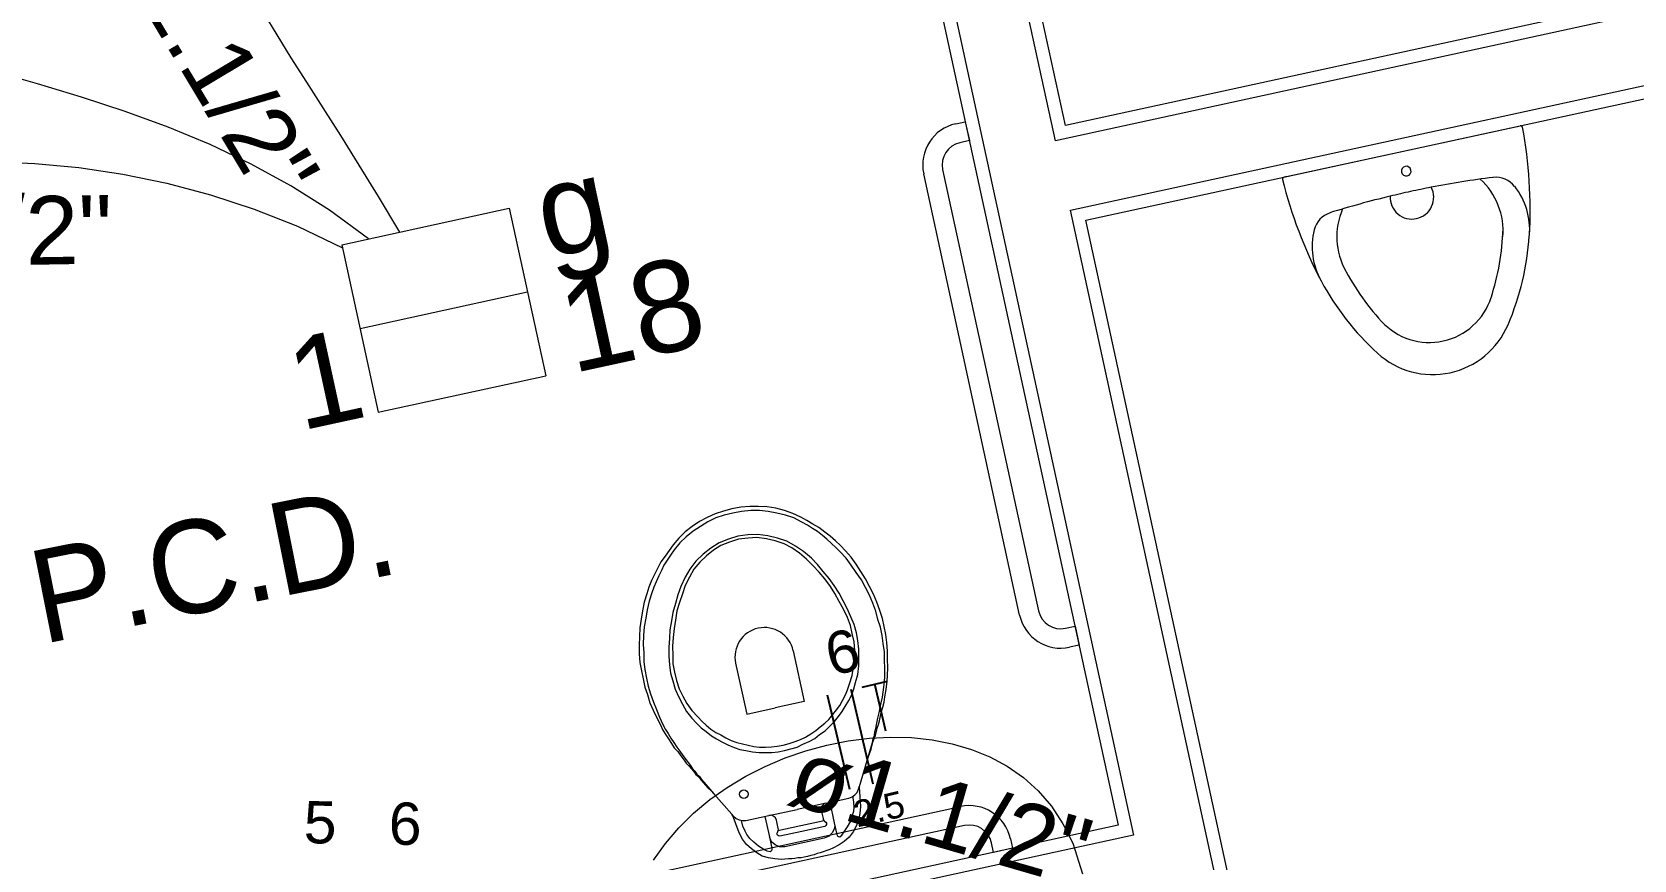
# Model space of a CAD drawing. Header units: millimetres. Extents: x -395 to 1008, y 9 to 692.
# Drawn here: x -34.856 to -32.379, y 50.314 to 51.595 of the extents above; entities that cross this region are included whole.
import ezdxf

# ---------------------------------------------------------------- set-up
doc = ezdxf.new("R2010")
doc.units = ezdxf.units.MM
doc.header["$LTSCALE"] = 0.1
doc.header["$MEASUREMENT"] = 0
for name, color, linetype, lineweight in [('.10 ultra fina', 240, 'Continuous', 5), ('.15', 150, 'Continuous', 15), ('.20', 130, 'Continuous', 5), ('.25', 70, 'Continuous', 5), ('.30', 50, 'Continuous', 5), ('.40 Interno parede', 27, 'Continuous', 5)]:
    doc.layers.add(name, color=color, linetype=linetype, lineweight=lineweight)
doc.styles.add('Arial', font='arial.ttf')
doc.styles.add('MicrosoftHimalaya', font='himalaya.ttf')

# ---------------------------------------------------------------- blocks, each defined once
blk = doc.blocks.new('eeetet')
at = {"layer": '.10 ultra fina', "color": 240, "lineweight": 5}
for p, q in [((659.9417, 111.5371), (659.7133, 112.5875)), ((659.9264, 111.5133), (659.698, 112.5637)), ((659.6139, 112.4329), (660.0473, 110.4394)), ((659.5986, 112.4091), (660.0236, 110.4547)), ((662.9221, 112.1851), (659.9417, 111.5371)), ((662.9263, 112.1656), (659.9264, 111.5133)), ((659.9498, 111.4058), (662.9497, 112.0581)), ((659.9736, 111.3905), (662.9539, 112.0385)), ((659.7723, 111.5396), (659.787, 111.5428)), ((659.787, 111.5428), (659.7933, 111.5135)), ((660.2838, 111.4579), (660.6405, 111.5355)), ((660.641, 111.5356), (660.6449, 111.5365)), ((659.7933, 111.5135), (659.7787, 111.5103)), ((659.871, 110.7797), (659.7226, 111.4623)), ((659.7519, 111.4687), (659.9003, 110.7861)), ((660.2838, 111.4579), (660.2799, 111.4571)), ((660.1782, 110.3553), (659.9498, 111.4058)), ((660.202, 110.34), (659.9736, 111.3905)), ((659.3879, 110.9305), (659.376, 110.9244)), ((659.4, 110.9362), (659.3879, 110.9305)), ((659.4014, 110.9299), (659.3888, 110.9241)), ((659.4129, 110.9406), (659.4, 110.9362)), ((659.4143, 110.9342), (659.4014, 110.9299)), ((659.426, 110.9439), (659.4129, 110.9406)), ((659.4273, 110.9376), (659.4143, 110.9342)), ((659.4398, 110.9464), (659.426, 110.9439)), ((659.4411, 110.9401), (659.4273, 110.9376)), ((659.4538, 110.9479), (659.4398, 110.9464)), ((659.4551, 110.9416), (659.4411, 110.9401)), ((659.4671, 110.9478), (659.4538, 110.9479)), ((659.4685, 110.9414), (659.4551, 110.9416)), ((659.4805, 110.9471), (659.4671, 110.9478)), ((659.4821, 110.9398), (659.4685, 110.9414)), ((659.4938, 110.9449), (659.4805, 110.9471)), ((659.4954, 110.9375), (659.4821, 110.9398)), ((659.5073, 110.9417), (659.4938, 110.9449)), ((659.5089, 110.9343), (659.4954, 110.9375)), ((659.5201, 110.9368), (659.5073, 110.9417)), ((659.5216, 110.9299), (659.5089, 110.9343)), ((659.5326, 110.9313), (659.5201, 110.9368)), ((659.5343, 110.9235), (659.5216, 110.9299)), ((659.5419, 110.9262), (659.5326, 110.9313)), ((659.3539, 110.9083), (659.3442, 110.8985)), ((659.3648, 110.9168), (659.3539, 110.9083)), ((659.3659, 110.9094), (659.3555, 110.901)), ((659.376, 110.9244), (659.3648, 110.9168)), ((659.3776, 110.917), (659.3659, 110.9094)), ((659.3888, 110.9241), (659.3776, 110.917)), ((659.4506, 110.9037), (659.4351, 110.9019)), ((659.4662, 110.9046), (659.4506, 110.9037)), ((659.4816, 110.9023), (659.4662, 110.9046)), ((659.543, 110.9187), (659.5343, 110.9235)), ((659.5513, 110.9205), (659.5419, 110.9262)), ((659.5507, 110.9137), (659.543, 110.9187)), ((659.5585, 110.9088), (659.5507, 110.9137)), ((659.5606, 110.9154), (659.5513, 110.9205)), ((659.5659, 110.9027), (659.5585, 110.9088)), ((659.5698, 110.9082), (659.5606, 110.9154)), ((659.5728, 110.897), (659.5659, 110.9027)), ((659.5779, 110.9017), (659.5698, 110.9082)), ((659.3289, 110.8798), (659.3226, 110.8708)), ((659.3352, 110.8884), (659.3289, 110.8798)), ((659.3369, 110.8806), (659.3309, 110.8726)), ((659.3442, 110.8985), (659.3352, 110.8884)), ((659.3457, 110.8917), (659.3369, 110.8806)), ((659.3555, 110.901), (659.3457, 110.8917)), ((659.3936, 110.8832), (659.3818, 110.8739)), ((659.3974, 110.8799), (659.3865, 110.8714)), ((659.4061, 110.8915), (659.3936, 110.8832)), ((659.4091, 110.8875), (659.3974, 110.8799)), ((659.4208, 110.8973), (659.4061, 110.8915)), ((659.4223, 110.8925), (659.4091, 110.8875)), ((659.4351, 110.9019), (659.4208, 110.8973)), ((659.4362, 110.897), (659.4223, 110.8925)), ((659.4511, 110.8987), (659.4362, 110.897)), ((659.4648, 110.8997), (659.4511, 110.8987)), ((659.4795, 110.8977), (659.4648, 110.8997)), ((659.493, 110.8945), (659.4795, 110.8977)), ((659.4966, 110.8989), (659.4816, 110.9023)), ((659.5068, 110.8899), (659.493, 110.8945)), ((659.511, 110.8939), (659.4966, 110.8989)), ((659.5189, 110.8838), (659.5068, 110.8899)), ((659.5244, 110.8865), (659.511, 110.8939)), ((659.5304, 110.8755), (659.5189, 110.8838)), ((659.537, 110.878), (659.5244, 110.8865)), ((659.5489, 110.8678), (659.537, 110.878)), ((659.5803, 110.8905), (659.5728, 110.897)), ((659.5861, 110.8948), (659.5779, 110.9017)), ((659.5868, 110.8842), (659.5803, 110.8905)), ((659.5938, 110.8873), (659.5861, 110.8948)), ((659.5934, 110.8775), (659.5868, 110.8842)), ((659.6017, 110.8793), (659.5938, 110.8873)), ((659.6105, 110.8694), (659.6017, 110.8793)), ((659.3163, 110.8623), (659.3109, 110.8519)), ((659.3226, 110.8708), (659.3163, 110.8623)), ((659.321, 110.8571), (659.3172, 110.8486)), ((659.326, 110.8649), (659.321, 110.8571)), ((659.3309, 110.8726), (659.326, 110.8649)), ((659.3703, 110.8633), (659.3612, 110.851)), ((659.3763, 110.8615), (659.3674, 110.8509)), ((659.3818, 110.8739), (659.3703, 110.8633)), ((659.3865, 110.8714), (659.3763, 110.8615)), ((659.5416, 110.8662), (659.5304, 110.8755)), ((659.5514, 110.8566), (659.5416, 110.8662)), ((659.5582, 110.8581), (659.5489, 110.8678)), ((659.5608, 110.8463), (659.5514, 110.8566)), ((659.5672, 110.8472), (659.5582, 110.8581)), ((659.6027, 110.8677), (659.5934, 110.8775)), ((659.6107, 110.8567), (659.6027, 110.8677)), ((659.618, 110.8583), (659.6105, 110.8694)), ((659.6183, 110.8455), (659.6107, 110.8567)), ((659.6256, 110.8471), (659.618, 110.8583)), ((659.3017, 110.833), (659.2977, 110.8229)), ((659.3062, 110.8427), (659.3017, 110.833)), ((659.3087, 110.8314), (659.3054, 110.823)), ((659.3109, 110.8519), (659.3062, 110.8427)), ((659.3129, 110.8405), (659.3087, 110.8314)), ((659.3172, 110.8486), (659.3129, 110.8405)), ((659.3538, 110.8382), (659.3472, 110.8239)), ((659.3612, 110.851), (659.3538, 110.8382)), ((659.3604, 110.8386), (659.354, 110.8254)), ((659.3674, 110.8509), (659.3604, 110.8386)), ((659.5697, 110.836), (659.5608, 110.8463)), ((659.5762, 110.8364), (659.5672, 110.8472)), ((659.5784, 110.8241), (659.5697, 110.836)), ((659.5843, 110.8254), (659.5762, 110.8364)), ((659.6263, 110.8345), (659.6183, 110.8455)), ((659.6326, 110.8359), (659.6256, 110.8471)), ((659.6325, 110.8225), (659.6263, 110.8345)), ((659.6388, 110.8239), (659.6326, 110.8359)), ((659.2944, 110.8125), (659.2905, 110.7998)), ((659.2977, 110.8229), (659.2944, 110.8125)), ((659.3022, 110.8142), (659.2983, 110.8015)), ((659.3054, 110.823), (659.3022, 110.8142)), ((659.3423, 110.8111), (659.3386, 110.7975)), ((659.3472, 110.8239), (659.3423, 110.8111)), ((659.3496, 110.8127), (659.3448, 110.7994)), ((659.354, 110.8254), (659.3496, 110.8127)), ((659.5854, 110.8133), (659.5784, 110.8241)), ((659.5919, 110.8137), (659.5843, 110.8254)), ((659.5921, 110.801), (659.5854, 110.8133)), ((659.5981, 110.8018), (659.5919, 110.8137)), ((659.6387, 110.8106), (659.6325, 110.8225)), ((659.6439, 110.7984), (659.6387, 110.8106)), ((659.645, 110.812), (659.6388, 110.8239)), ((659.6502, 110.7998), (659.645, 110.812)), ((659.2878, 110.7865), (659.2855, 110.7732)), ((659.2905, 110.7998), (659.2878, 110.7865)), ((659.2951, 110.7881), (659.2929, 110.7748)), ((659.2983, 110.8015), (659.2951, 110.7881)), ((659.3349, 110.7839), (659.3327, 110.7706)), ((659.3386, 110.7975), (659.3349, 110.7839)), ((659.341, 110.7863), (659.339, 110.772)), ((659.3448, 110.7994), (659.341, 110.7863)), ((659.5988, 110.7891), (659.5921, 110.801)), ((659.6043, 110.7898), (659.5981, 110.8018)), ((659.6047, 110.7761), (659.5988, 110.7891)), ((659.6101, 110.7772), (659.6043, 110.7898)), ((659.6487, 110.7856), (659.6439, 110.7984)), ((659.6519, 110.773), (659.6487, 110.7856)), ((659.655, 110.787), (659.6502, 110.7998)), ((659.6588, 110.7745), (659.655, 110.787)), ((659.2838, 110.76), (659.2831, 110.7466)), ((659.2855, 110.7732), (659.2838, 110.76)), ((659.2906, 110.7615), (659.2895, 110.748)), ((659.2929, 110.7748), (659.2906, 110.7615)), ((659.33, 110.7568), (659.3294, 110.7433)), ((659.3327, 110.7706), (659.33, 110.7568)), ((659.3367, 110.7592), (659.3351, 110.7451)), ((659.339, 110.772), (659.3367, 110.7592)), ((659.6094, 110.7638), (659.6047, 110.7761)), ((659.6122, 110.7511), (659.6094, 110.7638)), ((659.6153, 110.7651), (659.6101, 110.7772)), ((659.6185, 110.7525), (659.6153, 110.7651)), ((659.6556, 110.761), (659.6519, 110.773)), ((659.6583, 110.7483), (659.6556, 110.761)), ((659.6614, 110.7623), (659.6588, 110.7745)), ((659.6642, 110.7496), (659.6614, 110.7623)), ((659.942, 110.7593), (659.9566, 110.7625)), ((659.9566, 110.7625), (659.963, 110.7332)), ((659.2831, 110.7466), (659.2825, 110.7331)), ((659.2825, 110.7331), (659.2828, 110.7199)), ((659.2895, 110.748), (659.2888, 110.7345)), ((659.2888, 110.7345), (659.2896, 110.7214)), ((659.3294, 110.7433), (659.3287, 110.7299)), ((659.3287, 110.7299), (659.3287, 110.716)), ((659.3351, 110.7451), (659.334, 110.7315)), ((659.334, 110.7315), (659.3345, 110.7173)), ((659.615, 110.7384), (659.6122, 110.7511)), ((659.6159, 110.7248), (659.615, 110.7384)), ((659.6207, 110.7402), (659.6185, 110.7525)), ((659.6225, 110.7272), (659.6207, 110.7402)), ((659.66, 110.7359), (659.6583, 110.7483)), ((659.6618, 110.723), (659.66, 110.7359)), ((659.6654, 110.7371), (659.6642, 110.7496)), ((659.6667, 110.7241), (659.6654, 110.7371)), ((659.963, 110.7332), (659.9483, 110.73)), ((659.2828, 110.7199), (659.2837, 110.7063)), ((659.2837, 110.7063), (659.286, 110.6935)), ((659.2896, 110.7214), (659.2901, 110.7077)), ((659.2901, 110.7077), (659.2916, 110.6957)), ((659.3287, 110.716), (659.3295, 110.7029)), ((659.3345, 110.7173), (659.3348, 110.7041)), ((659.4318, 110.7052), (659.4489, 110.6266)), ((659.5207, 110.7246), (659.5378, 110.6459)), ((659.6142, 110.6993), (659.6156, 110.7119)), ((659.6156, 110.7119), (659.6159, 110.7248)), ((659.6224, 110.7134), (659.6225, 110.7272)), ((659.6225, 110.7011), (659.6224, 110.7134)), ((659.662, 110.7102), (659.6618, 110.723)), ((659.6627, 110.6976), (659.662, 110.7102)), ((659.6669, 110.7113), (659.6667, 110.7241)), ((659.6671, 110.6986), (659.6669, 110.7113)), ((659.286, 110.6935), (659.2886, 110.6812)), ((659.2886, 110.6812), (659.2914, 110.6685)), ((659.2916, 110.6957), (659.294, 110.6824)), ((659.294, 110.6824), (659.2968, 110.6697)), ((659.3295, 110.7029), (659.3313, 110.69)), ((659.3313, 110.69), (659.3349, 110.678)), ((659.3348, 110.7041), (659.3371, 110.6913)), ((659.3371, 110.6913), (659.3404, 110.6787)), ((659.6081, 110.6734), (659.612, 110.6861)), ((659.612, 110.6861), (659.6142, 110.6993)), ((659.6174, 110.6755), (659.6208, 110.688)), ((659.6208, 110.688), (659.6225, 110.7011)), ((659.6622, 110.6765), (659.6623, 110.6852)), ((659.6623, 110.6852), (659.6627, 110.6976)), ((659.6661, 110.6774), (659.6667, 110.6862)), ((659.6667, 110.6862), (659.6671, 110.6986)), ((659.2914, 110.6685), (659.2955, 110.6567)), ((659.2955, 110.6567), (659.2993, 110.6442)), ((659.2968, 110.6697), (659.3004, 110.6577)), ((659.3004, 110.6577), (659.3046, 110.6453)), ((659.3349, 110.678), (659.3381, 110.6654)), ((659.3381, 110.6654), (659.3439, 110.6529)), ((659.3404, 110.6787), (659.3447, 110.6658)), ((659.3447, 110.6658), (659.3503, 110.6542)), ((659.5973, 110.6476), (659.6016, 110.6562)), ((659.6016, 110.6562), (659.605, 110.6641)), ((659.605, 110.6641), (659.6081, 110.6734)), ((659.6066, 110.6475), (659.6113, 110.6562)), ((659.6113, 110.6562), (659.6144, 110.6656)), ((659.6144, 110.6656), (659.6174, 110.6755)), ((659.6591, 110.6528), (659.66, 110.6607)), ((659.66, 110.6607), (659.6609, 110.6681)), ((659.6609, 110.6681), (659.6622, 110.6765)), ((659.6627, 110.6531), (659.6639, 110.6615)), ((659.6639, 110.6615), (659.6653, 110.669)), ((659.6653, 110.669), (659.6661, 110.6774)), ((659.2993, 110.6442), (659.3044, 110.6325)), ((659.3044, 110.6325), (659.31, 110.6209)), ((659.3046, 110.6453), (659.3092, 110.6335)), ((659.3092, 110.6335), (659.3139, 110.6217)), ((659.3439, 110.6529), (659.3494, 110.6418)), ((659.3494, 110.6418), (659.356, 110.6304)), ((659.3503, 110.6542), (659.3563, 110.6432)), ((659.356, 110.6304), (659.3643, 110.6204)), ((659.3563, 110.6432), (659.3643, 110.6322)), ((659.3643, 110.6322), (659.3731, 110.6223)), ((659.4489, 110.6266), (659.4929, 110.6361)), ((659.5378, 110.6459), (659.4929, 110.6361)), ((659.5821, 110.6258), (659.5877, 110.6332)), ((659.5877, 110.6332), (659.5929, 110.6399)), ((659.591, 110.6227), (659.5965, 110.6305)), ((659.5929, 110.6399), (659.5973, 110.6476)), ((659.5965, 110.6305), (659.6014, 110.6382)), ((659.6014, 110.6382), (659.6066, 110.6475)), ((659.6537, 110.6286), (659.6555, 110.6367)), ((659.6555, 110.6367), (659.6569, 110.6442)), ((659.6569, 110.6442), (659.6591, 110.6528)), ((659.6571, 110.6293), (659.6594, 110.6375)), ((659.6594, 110.6375), (659.6613, 110.6451)), ((659.6613, 110.6451), (659.6627, 110.6531)), ((659.31, 110.6209), (659.3154, 110.6098)), ((659.3139, 110.6217), (659.3193, 110.6107)), ((659.3154, 110.6098), (659.3192, 110.6019)), ((659.3193, 110.6107), (659.3236, 110.6029)), ((659.3643, 110.6204), (659.3711, 110.6127)), ((659.3711, 110.6127), (659.3783, 110.6056)), ((659.3731, 110.6223), (659.3798, 110.6151)), ((659.3783, 110.6056), (659.3862, 110.5996)), ((659.3798, 110.6151), (659.3862, 110.6093)), ((659.3862, 110.6093), (659.3936, 110.6033)), ((659.5558, 110.6012), (659.5627, 110.6068)), ((659.5627, 110.6068), (659.5697, 110.6124)), ((659.5697, 110.6124), (659.5761, 110.6184)), ((659.5702, 110.6007), (659.5769, 110.6073)), ((659.5761, 110.6184), (659.5821, 110.6258)), ((659.5769, 110.6073), (659.5845, 110.6151)), ((659.5845, 110.6151), (659.591, 110.6227)), ((659.6487, 110.6045), (659.6496, 110.6098)), ((659.6496, 110.6098), (659.6505, 110.6151)), ((659.6505, 110.6151), (659.6518, 110.6205)), ((659.6506, 110.6049), (659.6525, 110.6104)), ((659.6518, 110.6205), (659.6537, 110.6286)), ((659.6525, 110.6104), (659.6544, 110.616)), ((659.6544, 110.616), (659.6553, 110.6213)), ((659.6553, 110.6213), (659.6571, 110.6293)), ((659.3192, 110.6019), (659.3238, 110.5948)), ((659.3236, 110.6029), (659.3275, 110.5966)), ((659.3238, 110.5948), (659.3282, 110.5885)), ((659.3275, 110.5966), (659.3317, 110.5893)), ((659.3282, 110.5885), (659.3324, 110.5813)), ((659.3317, 110.5893), (659.3362, 110.5826)), ((659.3324, 110.5813), (659.3369, 110.5746)), ((659.3362, 110.5826), (659.3408, 110.5754)), ((659.3862, 110.5996), (659.3943, 110.5932)), ((659.3936, 110.6033), (659.4013, 110.5983)), ((659.3943, 110.5932), (659.402, 110.5882)), ((659.4013, 110.5983), (659.4089, 110.5943)), ((659.402, 110.5882), (659.4107, 110.5835)), ((659.4089, 110.5943), (659.4165, 110.5898)), ((659.4107, 110.5835), (659.4198, 110.5793)), ((659.4165, 110.5898), (659.4251, 110.5856)), ((659.4251, 110.5856), (659.4339, 110.5829)), ((659.4339, 110.5829), (659.4425, 110.5807)), ((659.4425, 110.5807), (659.4512, 110.5784)), ((659.5054, 110.5785), (659.5146, 110.581)), ((659.5146, 110.581), (659.5237, 110.584)), ((659.5237, 110.584), (659.5322, 110.5873)), ((659.5322, 110.5873), (659.54, 110.5911)), ((659.5358, 110.58), (659.5456, 110.5841)), ((659.54, 110.5911), (659.5482, 110.596)), ((659.5456, 110.5841), (659.5543, 110.5891)), ((659.5482, 110.596), (659.5558, 110.6012)), ((659.5543, 110.5891), (659.5616, 110.5953)), ((659.5616, 110.5953), (659.5702, 110.6007)), ((659.6418, 110.5774), (659.6436, 110.5829)), ((659.6423, 110.5775), (659.6441, 110.583)), ((659.6436, 110.5829), (659.6444, 110.5887)), ((659.6441, 110.583), (659.6459, 110.5891)), ((659.6444, 110.5887), (659.6465, 110.5933)), ((659.6459, 110.5891), (659.648, 110.5936)), ((659.6465, 110.5933), (659.6473, 110.5991)), ((659.6473, 110.5991), (659.6487, 110.6045)), ((659.648, 110.5936), (659.6497, 110.5996)), ((659.6497, 110.5996), (659.6506, 110.6049)), ((659.3369, 110.5746), (659.3423, 110.5686)), ((659.3408, 110.5754), (659.3457, 110.5693)), ((659.3423, 110.5686), (659.3473, 110.562)), ((659.3457, 110.5693), (659.3503, 110.5626)), ((659.3473, 110.562), (659.3523, 110.5554)), ((659.3503, 110.5626), (659.3553, 110.556)), ((659.3553, 110.556), (659.3583, 110.5516)), ((659.4198, 110.5793), (659.4294, 110.5752)), ((659.4294, 110.5752), (659.4383, 110.572)), ((659.4383, 110.572), (659.4478, 110.5705)), ((659.4478, 110.5705), (659.458, 110.5682)), ((659.4512, 110.5784), (659.4598, 110.5767)), ((659.458, 110.5682), (659.468, 110.5672)), ((659.4598, 110.5767), (659.4687, 110.5756)), ((659.468, 110.5672), (659.4777, 110.5673)), ((659.4687, 110.5756), (659.4779, 110.5756)), ((659.4777, 110.5673), (659.488, 110.567)), ((659.4779, 110.5756), (659.4875, 110.5761)), ((659.4875, 110.5761), (659.496, 110.5769)), ((659.488, 110.567), (659.4974, 110.5685)), ((659.496, 110.5769), (659.5054, 110.5785)), ((659.4974, 110.5685), (659.5072, 110.5702)), ((659.5072, 110.5702), (659.5174, 110.5729)), ((659.5174, 110.5729), (659.5271, 110.5755)), ((659.5271, 110.5755), (659.5358, 110.58)), ((659.6354, 110.555), (659.6418, 110.5774)), ((659.6354, 110.555), (659.6371, 110.5611)), ((659.6371, 110.5611), (659.6395, 110.5667)), ((659.6395, 110.5667), (659.6414, 110.5722)), ((659.6414, 110.5722), (659.6423, 110.5775)), ((659.3523, 110.5554), (659.3554, 110.5509)), ((659.3554, 110.5509), (659.3593, 110.5467)), ((659.3583, 110.5516), (659.3618, 110.5472)), ((659.3593, 110.5467), (659.3628, 110.5423)), ((659.3618, 110.5472), (659.3648, 110.5428)), ((659.3628, 110.5423), (659.3668, 110.5381)), ((659.3648, 110.5428), (659.3688, 110.5385)), ((659.3668, 110.5381), (659.3705, 110.5333)), ((659.3688, 110.5385), (659.3719, 110.5336)), ((659.3705, 110.5333), (659.3742, 110.53)), ((659.3719, 110.5336), (659.3757, 110.5303)), ((659.6232, 110.5145), (659.6354, 110.555)), ((659.3742, 110.53), (659.3778, 110.5251)), ((659.3757, 110.5303), (659.3788, 110.5254)), ((659.3778, 110.5251), (659.3814, 110.5208)), ((659.3788, 110.5254), (659.3828, 110.5211)), ((659.3814, 110.5208), (659.3853, 110.5165)), ((659.3828, 110.5211), (659.3979, 110.5034)), ((659.3853, 110.5165), (659.3893, 110.5123)), ((659.3893, 110.5123), (659.3938, 110.5081)), ((659.3938, 110.5081), (659.3979, 110.5034)), ((659.62, 110.5056), (659.622, 110.5107)), ((659.622, 110.5107), (659.6229, 110.5134)), ((659.6227, 110.5144), (659.6232, 110.5145)), ((659.6229, 110.5134), (659.6227, 110.5144)), ((659.6229, 110.5134), (659.6248, 110.4837)), ((659.0973, 110.3352), (659.7794, 110.4835)), ((659.3979, 110.5034), (659.4258, 110.4716)), ((659.5719, 110.4891), (659.527, 110.4793)), ((659.5657, 110.4846), (659.5638, 110.4817)), ((659.5638, 110.4817), (659.5642, 110.4776)), ((659.5681, 110.4877), (659.5657, 110.4846)), ((659.5719, 110.4891), (659.5681, 110.4877)), ((659.5719, 110.4891), (659.6071, 110.4967)), ((659.5773, 110.4902), (659.5842, 110.4585)), ((659.6071, 110.4967), (659.6118, 110.4987)), ((659.6118, 110.4987), (659.6163, 110.5018)), ((659.6146, 110.4907), (659.6132, 110.4996)), ((659.6149, 110.482), (659.6146, 110.4907)), ((659.6146, 110.4763), (659.6149, 110.482)), ((659.6163, 110.5018), (659.62, 110.5056)), ((659.6248, 110.4837), (659.6241, 110.4728)), ((659.4258, 110.4716), (659.426, 110.4706)), ((659.427, 110.4708), (659.426, 110.4706)), ((659.426, 110.4706), (659.4285, 110.4686)), ((659.4372, 110.4429), (659.427, 110.4708)), ((659.4285, 110.4686), (659.4324, 110.4649)), ((659.4324, 110.4649), (659.4374, 110.4629)), ((659.4374, 110.4629), (659.4427, 110.462)), ((659.4431, 110.4534), (659.4407, 110.4621)), ((659.4427, 110.462), (659.4478, 110.4621)), ((659.4478, 110.4621), (659.483, 110.4697)), ((659.4772, 110.4684), (659.4841, 110.4367)), ((659.483, 110.4697), (659.527, 110.4793)), ((659.4875, 110.4702), (659.483, 110.4697)), ((659.491, 110.4684), (659.4875, 110.4702)), ((659.4935, 110.4664), (659.491, 110.4684)), ((659.4948, 110.4626), (659.4935, 110.4664)), ((659.4976, 110.4499), (659.4948, 110.4626)), ((659.5687, 110.4617), (659.5325, 110.4539)), ((659.5642, 110.4776), (659.567, 110.4649)), ((659.567, 110.4649), (659.5673, 110.4635)), ((659.5673, 110.4635), (659.5681, 110.4621)), ((659.5681, 110.4621), (659.5694, 110.4609)), ((659.5694, 110.4609), (659.5712, 110.4597)), ((659.5712, 110.4597), (659.5721, 110.4579)), ((659.5721, 110.4579), (659.5725, 110.4559)), ((659.5842, 110.4585), (659.5882, 110.4404)), ((659.605, 110.4522), (659.6098, 110.461)), ((659.6098, 110.461), (659.6122, 110.4686)), ((659.6122, 110.4686), (659.6146, 110.4763)), ((659.6217, 110.4625), (659.618, 110.4535)), ((659.6241, 110.4728), (659.6217, 110.4625)), ((660.0473, 110.4394), (658.3471, 110.0697)), ((660.0236, 110.4547), (658.3624, 110.0935)), ((659.7857, 110.4542), (659.1037, 110.3059)), ((659.4423, 110.4332), (659.4372, 110.4429)), ((659.4488, 110.4249), (659.4423, 110.4332)), ((659.4464, 110.4454), (659.4431, 110.4534)), ((659.449, 110.4403), (659.4464, 110.4454)), ((659.4539, 110.4342), (659.449, 110.4403)), ((659.4598, 110.4283), (659.4539, 110.4342)), ((659.4841, 110.4367), (659.488, 110.4186)), ((659.4872, 110.4292), (659.4841, 110.4367)), ((659.4954, 110.4412), (659.4964, 110.4435)), ((659.4963, 110.4393), (659.4954, 110.4412)), ((659.4981, 110.4382), (659.4963, 110.4393)), ((659.4964, 110.4435), (659.4971, 110.4451)), ((659.4971, 110.4451), (659.4977, 110.4468)), ((659.5325, 110.4539), (659.4973, 110.4462)), ((659.4979, 110.4484), (659.4976, 110.4499)), ((659.4977, 110.4468), (659.4979, 110.4484)), ((659.5002, 110.4376), (659.4981, 110.4382)), ((659.5344, 110.4451), (659.5002, 110.4376)), ((659.5696, 110.4527), (659.5344, 110.4451)), ((659.5689, 110.4347), (659.5382, 110.428)), ((659.5764, 110.4378), (659.5689, 110.4347)), ((659.5714, 110.4541), (659.5696, 110.4527)), ((659.5725, 110.4559), (659.5714, 110.4541)), ((659.5818, 110.4436), (659.5764, 110.4378)), ((659.5849, 110.4504), (659.5818, 110.4436)), ((659.5851, 110.4546), (659.5849, 110.4504)), ((659.5882, 110.4404), (659.5891, 110.4385)), ((659.5891, 110.4385), (659.5909, 110.4374)), ((659.5909, 110.4374), (659.593, 110.4368)), ((659.593, 110.4368), (659.596, 110.4395)), ((659.596, 110.4395), (659.5996, 110.4444)), ((659.5996, 110.4444), (659.605, 110.4522)), ((659.6074, 110.4364), (659.5997, 110.4296)), ((659.6134, 110.4443), (659.6074, 110.4364)), ((659.618, 110.4535), (659.6134, 110.4443)), ((659.8567, 110.4338), (659.8599, 110.4191)), ((659.4563, 110.4184), (659.4488, 110.4249)), ((659.4644, 110.4119), (659.4563, 110.4184)), ((659.4672, 110.4223), (659.4598, 110.4283)), ((659.4726, 110.4071), (659.4644, 110.4119)), ((659.4755, 110.4174), (659.4672, 110.4223)), ((659.4825, 110.4041), (659.4726, 110.4071)), ((659.4807, 110.4145), (659.4755, 110.4174)), ((659.485, 110.4134), (659.4807, 110.4145)), ((659.4868, 110.4148), (659.485, 110.4134)), ((659.4879, 110.4166), (659.4868, 110.4148)), ((659.4929, 110.4243), (659.4872, 110.4292)), ((659.488, 110.4186), (659.4879, 110.4166)), ((659.4997, 110.4212), (659.4929, 110.4243)), ((659.5079, 110.4214), (659.4997, 110.4212)), ((659.5382, 110.428), (659.5079, 110.4214)), ((659.5482, 110.4077), (659.5428, 110.4065)), ((659.5531, 110.4087), (659.5482, 110.4077)), ((659.5578, 110.4108), (659.5531, 110.4087)), ((659.5626, 110.4118), (659.5578, 110.4108)), ((659.5674, 110.4134), (659.5626, 110.4118)), ((659.5726, 110.4155), (659.5674, 110.4134)), ((659.5774, 110.4171), (659.5726, 110.4155)), ((659.582, 110.4191), (659.5774, 110.4171)), ((659.5917, 110.4243), (659.582, 110.4191)), ((659.5997, 110.4296), (659.5917, 110.4243)), ((659.8306, 110.4128), (659.8274, 110.4274)), ((659.8599, 110.4191), (659.8306, 110.4128)), ((659.4925, 110.4027), (659.4825, 110.4041)), ((659.5029, 110.4019), (659.4925, 110.4027)), ((659.508, 110.402), (659.5029, 110.4019)), ((659.5135, 110.4027), (659.508, 110.402)), ((659.5186, 110.4027), (659.5135, 110.4027)), ((659.5236, 110.4033), (659.5186, 110.4027)), ((659.528, 110.4043), (659.5236, 110.4033)), ((659.5331, 110.4044), (659.528, 110.4043)), ((659.5379, 110.4054), (659.5331, 110.4044)), ((659.5428, 110.4065), (659.5379, 110.4054))]:
    blk.add_line(p, q, dxfattribs=at)
for centre in [(659.5927, 110.535), (659.4446, 110.5028)]:
    blk.add_circle(centre, 0.00672, dxfattribs=at)
for centre, radius, start, end in [((659.7861, 111.4761), 0.065, 102.2675, 192.2675), ((660.6455, 111.5335), 0.00309, 9.5365, 101.2216), ((659.9579, 111.406), 0.7026, 356.7971, 10.5266), ((659.7861, 111.4761), 0.035, 102.2675, 192.2675), ((660.4688, 111.4664), 0.00751, 102.2675, 282.2675), ((660.4688, 111.4664), 0.00751, 282.2675, 102.2675), ((660.959, 111.6237), 0.7026, 194.0083, 207.7378), ((660.2806, 111.4542), 0.00309, 103.3134, 194.9985), ((660.79, 109.9889), 1.4797, 97.2679, 101.0071), ((660.5094, 111.3734), 0.1093, 355.3309, 47.6019), ((660.6077, 111.4204), 0.0364, 38.0364, 97.2678), ((660.79, 109.9889), 1.4797, 103.5279, 107.2672), ((660.79, 109.9889), 1.4797, 102.2675, 103.5279), ((660.4776, 111.4259), 0.0337, 177.1055, 282.2675), ((660.79, 109.9889), 1.4797, 101.0071, 102.2675), ((660.4776, 111.4259), 0.0337, 282.2675, 27.4295), ((660.5504, 111.3757), 0.1093, 355.3309, 38.0364), ((660.362, 111.367), 0.0364, 107.2666, 166.498), ((660.4708, 111.3651), 0.1093, 156.9331, 209.2041), ((660.4326, 111.3501), 0.1093, 166.4986, 209.2041), ((660.2343, 111.3893), 0.3845, 342.0255, 358.1296), ((660.2352, 111.3947), 0.4248, 337.0134, 356.1982), ((660.7141, 111.4937), 0.3845, 206.4055, 222.5096), ((660.7111, 111.4981), 0.4248, 208.3368, 227.5216), ((660.5046, 111.3018), 0.1004, 222.5097, 342.0254), ((660.5097, 111.2783), 0.1266, 227.5216, 337.0135), ((659.9345, 110.7935), 0.065, 192.2675, 282.2675), ((659.9345, 110.7935), 0.035, 192.2675, 282.2675), ((659.4763, 110.7149), 0.0456, 12.2675, 192.2675), ((659.7932, 110.42), 0.065, 12.2675, 102.2675), ((659.7932, 110.42), 0.035, 12.2675, 102.2675)]:
    blk.add_arc(centre, radius, start, end, dxfattribs=at)
at = {"layer": '.10 ultra fina', "color": 240, "lineweight": 5, "insert": (658.3599, 110.7326), "char_height": 0.144, "width": 0.722266, "attachment_point": 7, "rotation": 11.2657, "line_spacing_factor": 0.9, "style": 'MicrosoftHimalaya'}
blk.add_mtext('P.C.D.', dxfattribs=at)

msp = doc.modelspace()

# ---------------------------------------------------------------- linework, layer by layer
at = {"layer": '.15', "color": 150, "lineweight": 15}
for p, q in [((-34.377, 51.2659), (-34.118, 51.3222)), ((-34.118, 51.3222), (-34.0617, 51.0633)), ((-34.377, 51.2659), (-34.3207, 51.007)), ((-34.3488, 51.1365), (-34.0899, 51.1928)), ((-34.3207, 51.007), (-34.0617, 51.0633))]:
    msp.add_line(p, q, dxfattribs=at)
at = {"layer": '.20', "color": 130, "lineweight": 20}
for points in [[(-34.4977, 51.6236), (-34.4777, 51.5903), (-34.4557, 51.5549), (-34.4318, 51.5173), (-34.4063, 51.4773), (-34.3792, 51.4346), (-34.3507, 51.3889), (-34.3208, 51.3402), (-34.2879, 51.2853)], [(-34.3357, 51.2749), (-34.3959, 51.3194), (-34.4556, 51.357), (-34.5173, 51.3906), (-34.5807, 51.4206), (-34.6457, 51.4476), (-34.712, 51.4719), (-34.7793, 51.4942), (-34.8476, 51.5148), (-34.9166, 51.5343)], [(-34.9197, 51.3945), (-34.8519, 51.3916), (-34.7839, 51.3851), (-34.7158, 51.375), (-34.6477, 51.3611), (-34.5799, 51.3431), (-34.5125, 51.321), (-34.4457, 51.2944), (-34.376, 51.2612)], [(-33.8948, 50.314), (-33.8767, 50.3398), (-33.856, 50.3641), (-33.833, 50.3867), (-33.8079, 50.4076), (-33.7809, 50.4266), (-33.7523, 50.4438), (-33.7224, 50.459), (-33.6914, 50.4721), (-33.6595, 50.4831), (-33.627, 50.4919), (-33.5942, 50.4984), (-33.5612, 50.5026), (-33.5284, 50.5043), (-33.4959, 50.5035), (-33.4641, 50.5002), (-33.4332, 50.4941), (-33.4033, 50.4853), (-33.3749, 50.4737), (-33.3481, 50.4592), (-33.3231, 50.4416), (-33.3002, 50.4211), (-33.2797, 50.3974), (-33.2618, 50.3704), (-33.2467, 50.3402), (-33.2316, 50.2927)]]:
    msp.add_lwpolyline(points, dxfattribs=at)
at = {"layer": '.25', "color": 70, "lineweight": 25}
for p, q in [((-33.5723, 50.5818), (-33.5334, 50.5909)), ((-33.5357, 50.5133), (-33.5529, 50.5863)), ((-33.5916, 50.4232), (-33.6259, 50.5692)), ((-33.5551, 50.4317), (-33.5894, 50.5778))]:
    msp.add_line(p, q, dxfattribs=at)

# ---------------------------------------------------------------- block references
at = {"layer": '.30'}
msp.add_blockref('eeetet', (-693.1998, -60.0867), dxfattribs=at)

# ---------------------------------------------------------------- texts
at = {"layer": '.40 Interno parede', "color": 27, "line_spacing_factor": 0.9, "style": 'Arial'}
for s, insert, char_height, width, attachment_point, rotation in [('ø1.1/2"', (-34.6216, 51.523), 0.1059, 0.925083, 8, 300.9408), ('g', (-34.0504, 51.2019), 0.1412, 0.216899, 7, 12.2675), ('ø1.1/2"', (-34.9665, 51.2301), 0.1059, 0.925083, 8, 0.9582), ('18', (-34.0206, 51.0647), 0.1412, 0.433799, 7, 12.2675), ('1', (-34.4412, 50.9778), 0.1412, 0.216899, 7, 12.2675), ('6', (-33.5952, 50.6035), 0.0653, 0.100107, 8, 13.1957), ('ø1.1/2"', (-33.4661, 50.3344), 0.1059, 0.925083, 8, 343.8554), ('2.5', (-33.5414, 50.373), 0.04059, 0.152915, 8, 13.1957), ('5', (-34.4109, 50.339), 0.0653, 0.100107, 8, 359.1018), ('6', (-34.2794, 50.3369), 0.0653, 0.100107, 8, 359.1018)]:
    msp.add_mtext(s, dxfattribs=dict(at, insert=insert, char_height=char_height, width=width, attachment_point=attachment_point, rotation=rotation))

doc.saveas('drawing.dxf')
